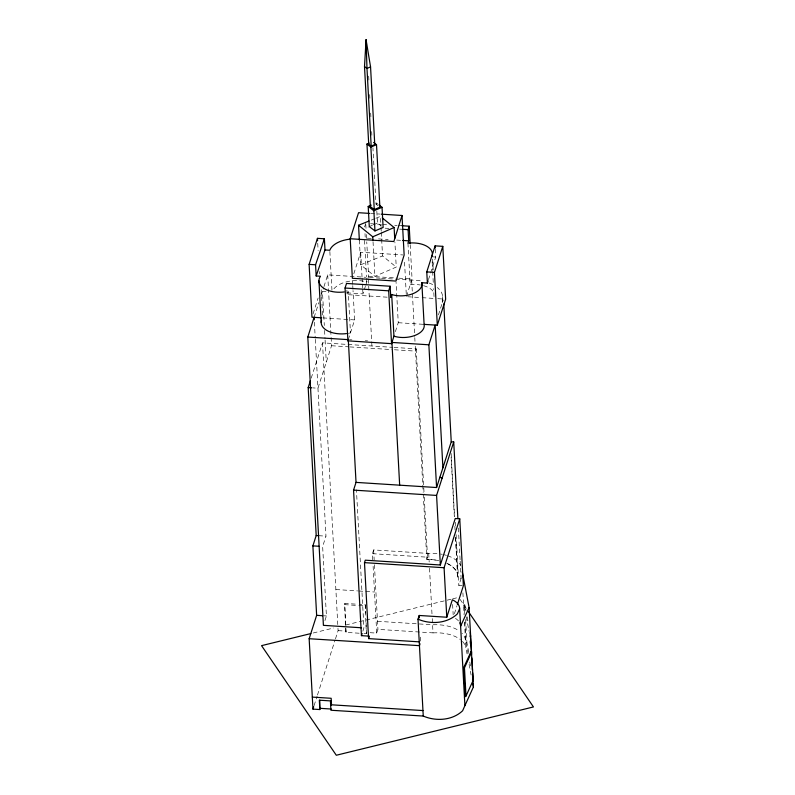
<?xml version="1.0" encoding="UTF-8"?>
<svg xmlns="http://www.w3.org/2000/svg" width="795" height="795" viewBox="0 0 795 795"><rect width="100%" height="100%" fill="white"/><g stroke="black" fill="none" stroke-linecap="round" stroke-linejoin="round"><path stroke-width="0.6" stroke-dasharray="3.98 2.98" d="M376.582 633.158L377.933 629.362L433.017 632.89L432.112 616.195M460.176 561.22L461.11 578.442L457.731 577.985M313.071 313.796L318.149 297.946M314.114 317.324L318.825 302.617M321.001 295.82L323.585 287.77M323.963 286.597L327.719 274.851L365.77 277.286M311.203 378.172L322.512 342.844L392.809 347.345M365.75 223.415L364.637 226.873L368.264 227.102M387.125 297.181L347.127 294.627L348.21 291.238L350.466 332.886A21.922 12.223 -3.1 0 1 346.421 333.612M353.815 273.748L360.701 252.244L402.946 254.947M327.719 274.851L331.555 345.736L317.95 388.218L313.071 387.9M348.299 339.644L354.62 319.918L353.03 290.523M346.888 292.858L362.957 293.892L365.392 286.289M365.74 285.206L368.612 276.243L366.743 241.839M315.307 339.326L325.97 536.158L322.651 546.503L326.417 615.956L324.907 620.647M410.2 244.621L412.058 279.015L406.404 296.664L404.486 261.148M395.383 331.674L398.255 322.71L396.069 282.295M428.465 279.681L435.72 257.043L435.302 249.223M394.042 347.425L416.242 348.846L415.517 351.112L391.378 349.571M359.151 633.218L345.994 632.383L344.493 604.637L344.881 603.425L358.038 604.27M438.442 314.89L443.153 300.172M314.095 705.592L317.096 696.231M317.463 695.059L335.102 640.015M335.48 638.842L338.104 630.644L337.835 625.804M345.994 632.383L344.881 603.425M372.766 559.859L372.428 553.678L373.63 549.921L428.714 553.449A31.969 17.828 -3.1 0 1 438.572 553.757M363.941 633.526L366.336 633.675L365.213 604.727L359.241 604.349M362.848 631.24L363.911 627.931L356.428 489.78M366.336 633.675L366.127 621.62M462.253 585.686L458.864 585.468L461.11 578.442M454.422 613.71L457.036 605.561M359.35 240.08L360.691 264.795L374.902 276.342L396.248 267.07L394.916 242.356M369.287 226.575L372.358 225.273M373.382 224.836L377.466 223.097L381.242 225.999M371.205 220.126L374.664 218.724M375.816 218.257L380.417 216.399L380.954 226.287M360.691 264.795L382.554 255.94L396.248 267.07M313.24 632.989L333.681 627.98M345.696 625.039L451.481 599.112M452.683 598.824L457.493 597.641M464.459 613.422L463.992 604.866L464.856 604.786L466.009 610.798M468.752 652.298L466.913 642.678L466.049 642.757L464.926 621.978M381.501 278.29L416.024 280.357A32.774 18.275 -3.1 0 1 422.314 281.162M370.629 213.477L380.288 214.094M370.579 223.723L381.441 224.419M382.643 224.498L388.685 224.886M394.717 225.273L397.132 225.422M398.335 225.502L401.962 225.73M385.158 228.185L388.785 228.423M399.647 229.119L402.061 229.268M371.285 238.44L365.243 238.053L365.004 233.581M378.519 238.907L388.179 239.524M396.625 240.06L401.455 240.368M432.838 256.865L435.72 257.043M368.612 276.243L397.579 278.091M398.782 278.171L412.058 279.015M380.298 278.22L368.224 277.445L372.06 348.329M326.049 291.526L322.452 291.298L324.31 325.513M407.616 296.744L420.873 297.588M422.075 297.668L434.13 298.443L433.603 288.645M437.737 298.672L443.521 299.039M354.62 319.918L322.74 317.881L321.945 303.183M398.255 322.71L422.87 324.29M349.512 339.723L351.937 339.882M365.273 340.737L367.697 340.886M331.555 345.736L348.747 346.839M349.969 346.918L390.166 349.492M318.636 535.691L325.97 536.158M372.428 553.678L427.521 557.196L424.103 493.953M428.137 559.511L426.816 559.422L423.238 493.735M335.878 589.532L357.601 590.923M358.813 591.003L374.505 592.007M344.493 604.637L357.651 605.472M358.853 605.552L364.835 605.939M323.972 615.797L326.417 615.956M377.496 621.283L432.579 624.81A31.969 17.828 -3.1 0 1 459.152 630.892M338.104 630.644L346.382 631.17M370.053 632.691L376.731 633.118L373.034 564.808M378.261 204.414L376.373 202.964L376.572 206.521M377.943 205.676L375.985 204.176L372.934 147.791M460.096 599.4L467.082 609.636M467.162 616.811L468.076 621.62M463.992 604.866L465.145 610.878L464.856 604.786M466.297 616.89L469.06 631.319M468.116 653.579L465.433 639.538A31.969 17.828 -3.1 0 0 461.994 633.297M469.736 661.996L471.117 669.211M464.499 622.306L465.87 647.617L467.241 654.772M469.07 664.312L471.117 675.054M465.651 619.454L466.913 642.678M462.899 592.782L464.101 614.923M458.377 528.019L460.106 559.998M455.436 522.255L455.634 525.972M456.111 534.647L458.864 585.468M442.636 296.525L442.964 302.706M451.133 453.448L454.541 516.462M455.684 537.47L457.761 575.769M442.736 302.686L442.537 298.98A32.774 18.275 -3.1 0 0 437.31 287.512M451.103 457.135L454.313 516.442M454.849 526.33L455.048 530.036M455.456 537.45L457.662 578.223A32.774 18.275 -3.1 0 0 446.71 563.277M452.613 604.419L453.18 614.883M432.629 259.071L433.225 270.091M432.142 261.694L432.609 270.27M432.669 271.493L433.265 282.523M428.714 553.449L429.181 562.055M429.519 568.206L432.043 614.962M416.242 348.846L424.033 492.711M411.671 280.228L414.722 336.444M414.781 337.666L414.98 341.333M415.248 346.222L423.169 492.493M407.954 243.171L410.21 284.809A21.475 11.975 -3.1 0 1 420.426 285.007M420.376 637.123L420.635 641.943M381.014 227.519L381.222 231.226M381.282 232.458L382.554 255.94M376.83 211.251L377.466 223.097M368.681 76.091L368.95 81.02M369.685 94.585L369.884 98.282M370.679 113.069L370.887 116.766M371.682 131.563L371.881 135.259M373.034 241.74L374.902 276.342M365.819 224.647L366.018 228.334M366.346 234.475L366.684 240.617M364.527 240.309L366.515 277.048M366.584 278.28L366.783 281.947A23.482 13.098 -3.1 0 0 333.085 289.887M360.701 252.244L362.023 276.74M362.093 277.962L362.361 282.861M362.431 284.093L362.629 287.76M362.689 288.992L362.957 293.892M373.63 549.921L374.167 559.76M374.425 564.688L377.933 629.362M352.493 280.724L352.692 284.401M352.761 285.624L352.96 289.3M365.213 604.727L365.67 613.174M346.888 290.155L347.127 294.627M329.855 251.488L331.982 290.682M324.569 330.402L325.036 338.958M325.105 340.18L326.288 362.182M321.22 289.708L321.886 301.961M317.732 243.25L318.129 250.624M319.252 271.502L319.391 273.957M322.512 342.844L337.776 624.602M314.383 322.214L315.237 338.104M433.017 632.89A31.969 17.828 -3.1 0 1 460.365 639.548M462.432 641.376A31.969 17.828 -3.1 0 1 465.87 647.617M440.48 554.026A31.969 17.828 -3.1 0 1 442.338 554.354M444.147 554.761A31.969 17.828 -3.1 0 1 446.472 555.397M447.585 555.755A31.969 17.828 -3.1 0 1 460.901 566M446.71 563.267A32.893 18.345 -3.1 0 1 457.662 578.223M423.576 285.683A21.475 11.975 -3.1 0 1 433.941 292.709M429.012 282.98A32.774 18.275 -3.1 0 1 433.692 285.087M455.456 618.381A22.22 12.392 -3.1 0 1 459.291 621.978M427.521 557.196L426.816 559.422A32.893 18.345 -3.1 0 1 438.462 560.594A32.774 18.275 -3.1 0 0 431.148 559.601L426.796 559.461L427.521 557.196"/><path stroke-width="1.19" d="M364.507 66.522L366.068 39.75L370.559 66.899L374.763 144.561L371.185 146.071L368.711 144.173L364.507 66.522L366.982 68.42L371.185 146.071M402.012 215.485L393.853 241.531L350.217 238.739L352.364 278.28L395.999 281.072L404.148 255.026L402.012 215.485L381.491 214.173M310.447 380.527L308.182 387.592L316.191 535.532L312.882 545.877L316.639 615.33L309.156 638.713L312.962 709.11L319.838 709.547L319.769 700.156M321.508 317.801L311.978 317.195L309.126 264.367L317.463 238.341L324.39 238.778L324.996 249.958L316.172 275.964L320.484 276.233A21.922 12.223 -3.1 0 0 323.714 288.257A21.922 12.223 -3.1 0 0 344.165 291.964M361.457 627.772L323.406 625.337L307.794 337.05L314.114 317.324L314.244 319.769M350.217 238.739L358.555 212.702L369.427 213.398M391.687 294.518L393.942 336.166L391.547 343.649L347.912 340.856L345.05 288.029L346.521 283.447L390.156 286.24L390.762 297.419L391.687 294.518A19.756 11.021 -3.1 0 0 412.814 293.733A19.756 11.021 -3.1 0 0 421.847 282.722L427.382 283.08L428.108 280.814M347.912 340.856L348.299 339.644L307.794 337.05M431.874 256.795A21.475 11.975 -3.1 0 0 407.954 243.171L408.7 240.835L408.093 229.656L409.196 226.197L401.962 225.73M391.547 343.649L388.685 290.821L390.156 286.24M419.402 641.863L368.602 638.614L369.387 636.169L361.437 635.652L353.556 490.108L356.031 482.386L348.299 339.644M427.382 283.08L426.776 271.9L435.113 245.864L442.785 246.351L445.647 299.178L437.31 325.215L424.103 324.37A19.756 11.021 -3.1 0 1 415.07 335.381A19.756 11.021 -3.1 0 1 393.942 336.166M437.31 325.215L434.448 272.387L442.785 246.351M356.031 482.386L436.584 487.534L428.863 344.801L435.173 325.076L442.904 467.808M312.962 709.11L313.717 706.765M368.602 638.614L364.488 562.641L365.273 560.187L440.351 564.997L455.237 518.529L459.748 518.817L463.376 585.756L457.403 604.399M361.437 635.652L362.142 633.446M436.584 487.534L451.242 441.772L443.779 303.968M440.351 564.997L436.584 495.424L453.716 441.931L451.242 441.772M423.258 716.056L418.011 619.176L419.203 615.469L446.77 617.228L452.355 599.778A22.22 12.392 -3.1 0 1 458.347 604.538L458.814 605.333A22.22 12.392 -3.1 0 1 459.659 608.741L464.906 705.622L462.611 710.78C452.325 720.548 435.889 721.522 423.258 716.056L330.919 710.243L330.412 700.892L319.332 700.196L319.838 709.547M446.77 617.228L444.087 567.729L459.748 518.817M420.038 643.801L419.442 645.659L309.156 638.713M316.172 275.964L315.565 264.785L324.39 238.778M459.659 608.741L457.364 613.899C447.078 623.668 430.642 624.641 418.011 619.176M462.253 571.754L469.1 607.539L460.603 626.182A22.22 12.392 -3.1 0 0 459.768 622.783M465.184 695.973L463.654 667.75L470.878 651.91L471.703 651.989L464.469 667.84L465.999 696.062L465.184 695.973L464.469 697.543M465.999 696.062L473.224 680.212L470.153 632.442M464.906 705.622L473.403 686.979L472.637 672.749M368.91 221.06L358.545 225.253L372.766 236.801L394.111 227.529L394.708 238.649M370.559 66.899L366.982 68.42L366.068 39.75L366.455 44.56M373.58 142.414L376.512 144.67L379.891 207.187L374.256 209.582L370.351 206.571L366.962 144.054L369.218 143.1M366.962 144.054L370.868 147.065L376.512 144.67M379.205 205.14L382.037 207.316L383.13 227.459L374.962 230.928L369.287 226.575L368.204 206.432L371.265 205.13M368.204 206.432L373.869 210.794L382.037 207.316M310.835 633.575L261.555 645.649L336.305 755.25L533.445 706.944L468.474 611.683M469.984 636.129L470.839 636.05M403.264 229.348L408.093 229.656M402.668 240.448L408.7 240.835M324.996 249.958L329.796 250.266A23.482 13.098 -3.1 0 1 350.307 239.136M309.126 264.367L315.565 264.785M426.776 271.9L434.448 272.387M345.05 288.029L388.685 290.821M428.863 344.801L391.935 342.436L399.666 485.169M308.182 387.592L311.849 387.821M353.556 490.108L436.584 495.424M316.191 535.532L318.636 535.691M312.882 545.877L318.984 546.264M364.488 562.641L444.087 567.729M316.639 615.33L322.75 615.718M312.316 697.096L331.157 698.288L331.515 704.807L422.97 710.571M320.216 708.335L331.306 709.031M463.654 667.75L464.469 667.84M472.409 680.122L473.224 680.212M439.883 477.239L442.119 478.123M382.246 217.88L394.111 227.529M472.598 676.952L472.965 678.9M472.717 683.402L473.403 686.979M469.1 607.539L471.634 654.295M471.833 657.982L472.498 670.284M470.243 641.018L470.382 643.463M470.878 651.91L471.018 654.355M453.716 441.931L457.85 518.181M435.113 245.864L435.233 248.1M421.847 282.722L424.103 324.37M409.196 226.197L410.131 243.399M419.203 615.469L419.333 617.874M370.868 147.065L374.256 209.582M373.869 210.794L374.962 230.928M372.766 236.801L372.964 240.507M358.545 225.253L359.35 240.08M317.463 238.341L317.593 240.796M318.944 280.864L321.2 322.502M330.859 700.862L331.118 705.533M346.421 333.612A21.922 12.223 -3.1 0 1 321.578 320.166"/></g></svg>
